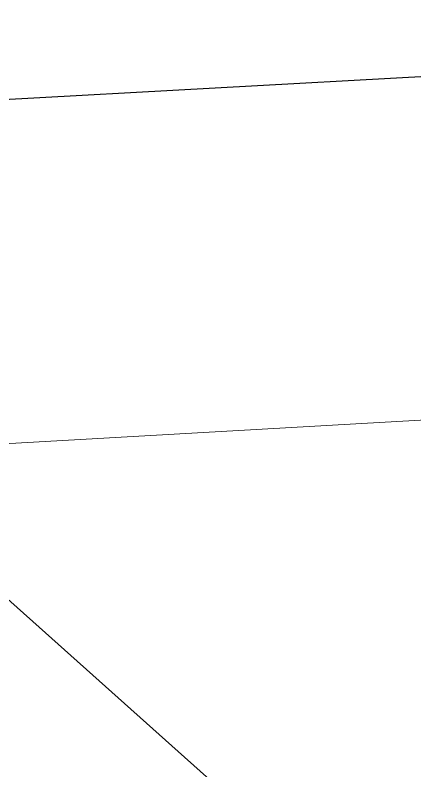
# Model space of a CAD drawing. Header units: metres. Extents: x 107714.2 to 107732.3, y 110797.9 to 110846.2.
# Drawn here: x 107716.9851 to 107717.2232, y 110843.3123 to 110843.7623 of the extents above; entities that cross this region are included whole.
import ezdxf

# ---------------------------------------------------------------- set-up
doc = ezdxf.new("R2010")
doc.units = ezdxf.units.M
doc.linetypes.add('_ШПТ__20_т__2_5__Линия сетки', pattern=[25, 20, -2.5, 0, -2.5])
doc.linetypes.add('CENTER', pattern=[50.8, 31.75, -6.35, 6.35, -6.35])
for name, color, linetype, lineweight in [('Высотные отметки', 7, 'Continuous', 9), ('Линии1', 7, 'Continuous', 30), ('ОСИ', 251, 'CENTER', 18)]:
    doc.layers.add(name, color=color, linetype=linetype, lineweight=lineweight)

msp = doc.modelspace()

# ---------------------------------------------------------------- linework, layer by layer
at = {"layer": 'Высотные отметки'}
msp.add_line((107716.81615, 110843.56146), (107717.19057, 110843.22731), dxfattribs=at)
at = {"layer": 'Линии1'}
msp.add_lwpolyline([(107728.98874, 110844.38737), (107729.24873, 110839.38622), (107729.52022, 110834.38122), (107729.79286, 110829.58837), (107724.63257, 110829.34678), (107717.50966, 110828.89732), (107717.28417, 110833.2892), (107717.00695, 110838.22105), (107716.69875, 110843.6966), (107720.0244, 110843.88007), (107722.54818, 110844.03028), (107723.91736, 110844.1052)], close=True, dxfattribs=at)
at = {"layer": 'ОСИ', "linetype": '_ШПТ__20_т__2_5__Линия сетки', "lineweight": 5}
msp.add_line((107715.04982, 110843.3975), (107729.23366, 110844.20367), dxfattribs=at)

doc.saveas('drawing.dxf')
